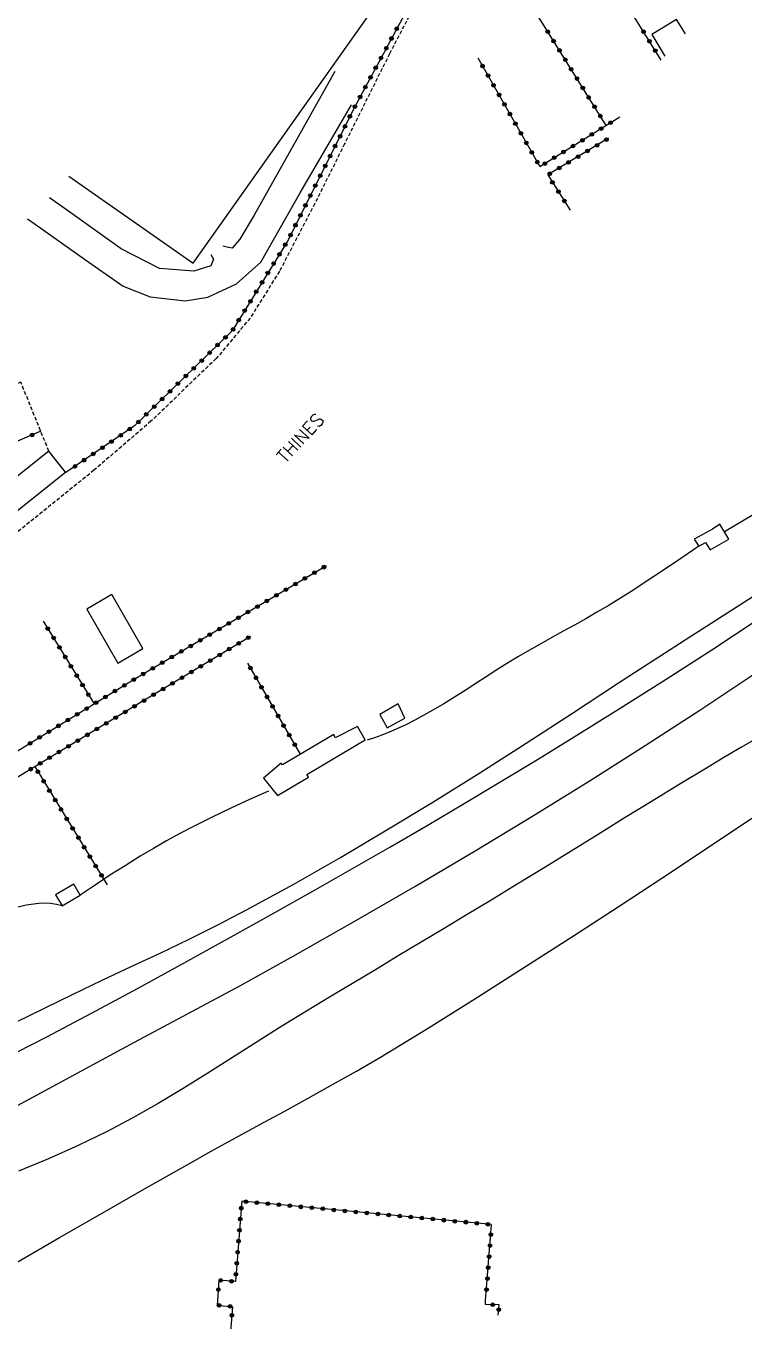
# Model space of a CAD drawing. Header units: millimetres. Extents: x 146998 to 148001, y 143000 to 144001.
# Drawn here: x 147499.4 to 147597, y 143668.2 to 143844 of the extents above; entities that cross this region are included whole.
import ezdxf
from ezdxf.enums import TextEntityAlignment as Align

# ---------------------------------------------------------------- set-up
doc = ezdxf.new("R2010")
doc.units = ezdxf.units.MM
doc.linetypes.add('DASHED', pattern=[0.75, 0.5, -0.25])
doc.layers.get('0').update_dxf_attribs({"linetype": 'CONTINUOUS'})
for name, color, linetype in [('W0017', 7, 'CONTINUOUS'), ('W0070', 7, 'DASHED'), ('W0071', 7, 'CONTINUOUS'), ('W0104', 1, 'CONTINUOUS'), ('W0112', 1, 'DASHED'), ('W0211', 2, 'CONTINUOUS'), ('W0214', 2, 'CONTINUOUS'), ('W0323', 7, 'CONTINUOUS'), ('W0986', 4, 'CONTINUOUS')]:
    doc.layers.add(name, color=color, linetype=linetype)
doc.styles.get("Standard").update_dxf_attribs({"font": 'romans.shx', "width": 0.85})

# ---------------------------------------------------------------- blocks, each defined once
blk = doc.blocks.new('t323o')
at = {"color": 0, "linetype": 'Continuous'}
for radius in [0.25, 0.15]:
    blk.add_circle((0, 0), radius, dxfattribs=at)

msp = doc.modelspace()

# ---------------------------------------------------------------- linework, layer by layer
at = {"layer": 'W0017'}
for points in [[(147541.39, 143837.81), (147530.45, 143818.31), (147528.49, 143815.06), (147527.44, 143813.83), (147526.96, 143813.89), (147526.21, 143814.08)], [(147499.64, 143817.81), (147500.68, 143817.07), (147507.52, 143812.24), (147512.64, 143808.65), (147516.33, 143807.21), (147521.08, 143806.69), (147524.16, 143807.16), (147528.06, 143808.96), (147531.36, 143811.93), (147536.71, 143821.33), (147543.65, 143833.27)], [(147524.57, 143812.94), (147524.94, 143812.33), (147524.57, 143811.44), (147522.27, 143810.68), (147517.6, 143811.08), (147512.38, 143813.74), (147505.09, 143818.95), (147502.66, 143820.65)]]:
    msp.add_lwpolyline(points, dxfattribs=at)
at = {"layer": 'W0070'}
msp.add_lwpolyline([(147552.86, 143847.95), (147548.82, 143840.19), (147542.72, 143827.96), (147538.67, 143819.86), (147533.88, 143810.68), (147529.89, 143804.33), (147525.29, 143798.83), (147516.43, 143790.34), (147508.69, 143783.68), (147498.72, 143775.64), (147490.89, 143769.93), (147485.58, 143765.81), (147482.6, 143763.59), (147479.78, 143762.15), (147478.6, 143761.85), (147477.64, 143761.9), (147476.96, 143762.21)], dxfattribs=at)
at = {"layer": 'W0071'}
for points in [[(147496.19, 143703.68), (147502.29, 143706.81), (147508.36, 143709.99), (147514.71, 143713.41), (147521.04, 143716.88), (147527.34, 143720.38), (147533.64, 143723.9), (147538.73, 143726.76), (147543.82, 143729.64), (147548.89, 143732.54), (147553.95, 143735.48), (147558.96, 143738.44), (147563.96, 143741.43), (147568.93, 143744.45), (147573.89, 143747.51), (147580.15, 143751.4), (147586.41, 143755.32), (147592.62, 143759.3), (147598.76, 143763.39)], [(147447.81, 143671), (147453.94, 143674.09), (147460.06, 143677.19), (147466.18, 143680.3), (147472.27, 143683.46), (147480.98, 143688.09), (147489.66, 143692.78), (147498.32, 143697.49), (147506.99, 143702.2), (147514.19, 143706.06), (147521.41, 143709.91), (147528.61, 143713.78), (147535.76, 143717.74), (147544.03, 143722.44), (147552.26, 143727.2), (147560.45, 143732.03), (147568.59, 143736.95), (147576.09, 143741.6), (147583.54, 143746.32), (147590.95, 143751.12), (147598.3, 143755.99)]]:
    msp.add_lwpolyline(points, dxfattribs=at)
at = {"layer": 'W0104'}
for points in [[(147505.27, 143823.61), (147522.16, 143811.78), (147546.24, 143845.76), (147550.72, 143851.78), (147528.89, 143867.31)], [(147589, 143842.92), (147587.82, 143844.87), (147584.43, 143842.8), (147586.2, 143839.89)]]:
    msp.add_lwpolyline(points, dxfattribs=at)
for points in [[(147502.56, 143786.27), (147493.99, 143779.47), (147496.27, 143776.6), (147504.83, 143783.4)], [(147593.68, 143776.35), (147592.69, 143775.68), (147590.2, 143774.31), (147590.84, 143773.39), (147591.72, 143773.87), (147592.39, 143772.9), (147594.89, 143774.32)], [(147515.33, 143759.49), (147511.12, 143766.82), (147507.7, 143764.85), (147511.91, 143757.52)], [(147550, 143751.98), (147547.49, 143750.55), (147548.51, 143748.71), (147550.92, 143750.04)], [(147545.54, 143747.11), (147544.48, 143748.91), (147541.45, 143747.38), (147541.25, 143747.83), (147534.3, 143743.73), (147534.13, 143743.94), (147531.72, 143741.89), (147533.6, 143739.55), (147537.82, 143742.05), (147537.58, 143742.39)], [(147505.95, 143727.52), (147503.47, 143726.07), (147504.35, 143724.57), (147506.82, 143726.02)]]:
    msp.add_lwpolyline(points, close=True, dxfattribs=at)
at = {"layer": 'W0112'}
msp.add_lwpolyline([(147502.56, 143786.27), (147498.76, 143795.63), (147487.52, 143790.96)], dxfattribs=at)
at = {"layer": 'W0211'}
for points in [[(147498.06, 143708.77), (147501.96, 143710.71), (147505.88, 143712.61), (147509.82, 143714.47), (147513.76, 143716.32), (147517.7, 143718.17), (147521.63, 143720.06), (147525.53, 143722), (147529.4, 143724.01), (147535.82, 143727.51), (147542.17, 143731.15), (147548.46, 143734.88), (147554.72, 143738.66), (147561.08, 143742.61), (147567.4, 143746.65), (147573.67, 143750.73), (147579.93, 143754.85), (147589.6, 143761.09), (147599.32, 143767.28)], [(147599.05, 143747.49), (147596.64, 143746.1), (147594.24, 143744.7), (147591.86, 143743.27), (147588.17, 143741.04), (147584.5, 143738.79), (147580.83, 143736.54), (147577.16, 143734.27), (147573.5, 143732.01), (147569.83, 143729.75), (147566.16, 143727.5), (147562.48, 143725.26), (147559.37, 143723.38), (147556.26, 143721.5), (147553.14, 143719.63), (147550.02, 143717.77), (147546.9, 143715.9), (147543.78, 143714.04), (147540.67, 143712.17), (147537.55, 143710.3), (147534.18, 143708.23), (147530.84, 143706.13), (147527.51, 143704.01), (147524.17, 143701.89), (147520.81, 143699.8), (147517.42, 143697.76), (147513.98, 143695.81), (147510.48, 143693.95), (147506.53, 143692.04), (147502.52, 143690.26), (147498.46, 143688.58)]]:
    msp.add_lwpolyline(points, dxfattribs=at)
at = {"layer": 'W0214'}
for points in [[(147599.43, 143778.35), (147594.3, 143775.31)], [(147590.84, 143773.39), (147587.8, 143771.3), (147584.74, 143769.25), (147581.64, 143767.25), (147578.51, 143765.3), (147577, 143764.41), (147575.48, 143763.53), (147573.96, 143762.68), (147572.42, 143761.84), (147570.89, 143760.99), (147569.36, 143760.15), (147567.83, 143759.28), (147566.32, 143758.4), (147564.86, 143757.51), (147563.41, 143756.6), (147561.97, 143755.67), (147560.53, 143754.74), (147559.1, 143753.81), (147557.65, 143752.89), (147556.19, 143751.99), (147554.71, 143751.12), (147553.5, 143750.43), (147552.27, 143749.76), (147551.02, 143749.12), (147549.75, 143748.53), (147548.78, 143748.12), (147547.79, 143747.73), (147546.79, 143747.38), (147545.79, 143747.06)], [(147532.41, 143740.15), (147529.83, 143739.02), (147527.27, 143737.85), (147524.73, 143736.62), (147522.21, 143735.36), (147520.37, 143734.39), (147518.56, 143733.39), (147516.76, 143732.36), (147514.98, 143731.3), (147512.91, 143730.02), (147510.86, 143728.72), (147508.83, 143727.38), (147506.82, 143726.02)], [(147498.27, 143676.23), (147504.02, 143679.56), (147509.78, 143682.87), (147515.55, 143686.16), (147521.33, 143689.43), (147524.61, 143691.27), (147527.9, 143693.08), (147531.2, 143694.88), (147534.5, 143696.68), (147537.79, 143698.48), (147541.08, 143700.31), (147544.34, 143702.16), (147547.59, 143704.05), (147554.22, 143708.06), (147560.78, 143712.16), (147567.31, 143716.33), (147573.82, 143720.52), (147579.9, 143724.45), (147585.96, 143728.42), (147592, 143732.43), (147598.01, 143736.48)], [(147504.35, 143724.57), (147503.58, 143724.76), (147502.79, 143724.87), (147502, 143724.92), (147501.21, 143724.9), (147499.5, 143724.66), (147497.82, 143724.25)]]:
    msp.add_lwpolyline(points, dxfattribs=at)
at = {"layer": 'W0323'}
for points in [[(147667.74, 143955.01), (147656.4, 143948.36), (147645.47, 143935.14), (147625.21, 143944.65), (147625.84, 143950.03), (147611.02, 143951.56), (147611.96, 143934.03), (147611.1, 143918.63), (147605.87, 143901.9), (147597.87, 143890.32), (147582.23, 143878.14), (147571.32, 143870.45), (147553.98, 143851.34), (147544.24, 143833.27), (147534.91, 143814.67), (147527.45, 143802.58), (147514.2, 143789.71), (147504.88, 143783.36)], [(147585.7, 143839.35), (147574.33, 143857.76)], [(147578.25, 143830.46), (147566.14, 143849.9)], [(147560.83, 143839.64), (147569.25, 143824.88), (147580.12, 143831.62)], [(147578.58, 143828.73), (147570.31, 143823.75), (147573.38, 143818.96)], [(147501.46, 143788.98), (147487.87, 143783.2)], [(147540.26, 143770.73), (147513.9, 143755.16), (147486.79, 143738.52), (147453.73, 143718.52), (147428.81, 143703.06), (147401.62, 143686.84), (147376.8, 143672.66), (147376.82, 143672.4)], [(147501.8, 143763.21), (147508.7, 143751.97)], [(147529.93, 143761.14), (147514.44, 143751.8), (147488.37, 143736.04), (147462.46, 143720.46), (147419.24, 143694.21)], [(147529.54, 143757.51), (147536.7, 143745.14)], [(147500.64, 143743.46), (147510.49, 143727.42)], [(147562.69, 143681.32), (147528.75, 143684.48), (147527.89, 143673.59), (147525.66, 143673.77), (147525.48, 143671)], [(147561.88, 143671), (147562.69, 143681.32)], [(147525.48, 143671), (147525.44, 143670.37), (147527.51, 143670.18), (147527.05, 143664.53)], [(147563.59, 143669.01), (147563.72, 143670.41), (147561.84, 143670.49), (147561.88, 143671)]]:
    msp.add_lwpolyline(points, dxfattribs=at)

# ---------------------------------------------------------------- block references
for p, rotation in [((147549.81, 143843.59), 241.6771261809578), ((147570.32, 143843.19), 121.9194487537031), ((147583.33, 143843.18), 121.676290012258), ((147548.39, 143840.95), 241.6771261809578), ((147549.1, 143842.27), 241.6771261809578), ((147571.11, 143841.92), 121.9194487537031), ((147584.12, 143841.9), 121.676290012258), ((147547.67, 143839.63), 241.6771261809578), ((147571.91, 143840.65), 121.9194487537031), ((147572.7, 143839.38), 121.9194487537031), ((147584.91, 143840.62), 121.676290012258), ((147546.96, 143838.31), 241.6771261809578), ((147561.47, 143838.53), 299.7026468994245), ((147573.49, 143838.1), 121.9194487537031), ((147545.54, 143835.67), 241.6771261809578), ((147546.25, 143836.99), 241.6771261809578), ((147562.21, 143837.23), 299.7026468994245), ((147562.95, 143835.93), 299.7026468994245), ((147574.29, 143836.83), 121.9194487537031), ((147544.83, 143834.35), 241.6771261809578), ((147563.7, 143834.62), 299.7026468994245), ((147575.08, 143835.56), 121.9194487537031), ((147575.87, 143834.28), 121.9194487537031), ((147544.12, 143833.03), 243.3524663972242), ((147564.44, 143833.32), 299.7026468994245), ((147576.67, 143833.01), 121.9194487537031), ((147543.45, 143831.69), 243.3524663972242), ((147565.18, 143832.02), 299.7026468994245), ((147565.92, 143830.71), 299.7026468994245), ((147577.46, 143831.74), 121.9194487537031), ((147578.84, 143830.83), 31.80335483506487), ((147542.11, 143829.01), 243.3524663972242), ((147542.78, 143830.35), 243.3524663972242), ((147566.67, 143829.41), 299.7026468994245), ((147576.29, 143829.25), 31.80335483506487), ((147577.57, 143830.04), 31.80335483506487), ((147541.43, 143827.67), 243.3524663972242), ((147567.41, 143828.11), 299.7026468994245), ((147572.47, 143826.88), 31.80335483506487), ((147573.74, 143827.67), 31.80335483506487), ((147575.02, 143828.46), 31.80335483506487), ((147575.72, 143827.01), 211.0534250080429), ((147577.01, 143827.78), 211.0534250080429), ((147578.29, 143828.55), 211.0534250080429), ((147540.76, 143826.32), 243.3524663972242), ((147568.15, 143826.81), 299.7026468994245), ((147568.9, 143825.5), 299.7026468994245), ((147569.92, 143825.3), 31.80335483506487), ((147571.19, 143826.09), 31.80335483506487), ((147573.15, 143825.46), 211.0534250080429), ((147574.44, 143826.23), 211.0534250080429), ((147539.41, 143823.64), 243.3524663972242), ((147540.09, 143824.98), 243.3524663972242), ((147570.58, 143823.91), 211.0534250080429), ((147571.87, 143824.69), 211.0534250080429), ((147538.74, 143822.3), 243.3524663972242), ((147570.95, 143822.75), 302.6649679820738), ((147538.07, 143820.96), 243.3524663972242), ((147571.76, 143821.49), 302.6649679820738), ((147572.57, 143820.23), 302.6649679820738), ((147536.72, 143818.28), 243.3524663972242), ((147537.4, 143819.62), 243.3524663972242), ((147536.05, 143816.94), 243.3524663972242), ((147535.38, 143815.6), 243.3524663972242), ((147533.88, 143813), 238.296551135041), ((147534.67, 143814.28), 238.296551135041), ((147533.09, 143811.73), 238.296551135041), ((147532.3, 143810.45), 238.296551135041), ((147530.73, 143807.9), 238.296551135041), ((147531.52, 143809.17), 238.296551135041), ((147529.94, 143806.62), 238.296551135041), ((147528.36, 143804.07), 238.296551135041), ((147529.15, 143805.34), 238.296551135041), ((147527.58, 143802.79), 238.296551135041), ((147525.47, 143800.66), 224.1905993254757), ((147526.55, 143801.71), 224.1905993254757), ((147524.4, 143799.62), 224.1905993254757), ((147522.24, 143797.53), 224.1905993254757), ((147523.32, 143798.57), 224.1905993254757), ((147520.09, 143795.44), 224.1905993254757), ((147521.17, 143796.48), 224.1905993254757), ((147519.02, 143794.39), 224.1905993254757), ((147516.87, 143792.3), 224.1905993254757), ((147517.94, 143793.34), 224.1905993254757), ((147514.72, 143790.21), 224.1905993254757), ((147515.79, 143791.25), 224.1905993254757), ((147500.29, 143788.48), 203.0498579598857), ((147512.31, 143788.42), 214.2533189396036), ((147513.55, 143789.27), 214.2533189396036), ((147509.83, 143786.74), 214.2533189396036), ((147511.07, 143787.58), 214.2533189396036), ((147507.35, 143785.05), 214.2533189396036), ((147508.59, 143785.89), 214.2533189396036), ((147506.11, 143784.2), 214.2533189396036), ((147537.34, 143769.01), 210.5724536799592), ((147538.63, 143769.77), 210.5724536799592), ((147539.92, 143770.53), 210.5724536799592), ((147534.75, 143767.48), 210.5724536799592), ((147536.04, 143768.24), 210.5724536799592), ((147532.17, 143765.95), 210.5724536799592), ((147533.46, 143766.72), 210.5724536799592), ((147528.3, 143763.66), 210.5724536799592), ((147529.59, 143764.43), 210.5724536799592), ((147530.88, 143765.19), 210.5724536799592), ((147502.42, 143762.19), 301.5702197666855), ((147525.71, 143762.14), 210.5724536799592), ((147527, 143762.9), 210.5724536799592), ((147503.21, 143760.92), 301.5702197666855), ((147523.13, 143760.61), 210.5724536799592), ((147524.42, 143761.38), 210.5724536799592), ((147528.34, 143760.18), 211.104359767265), ((147529.63, 143760.96), 211.104359767265), ((147503.99, 143759.64), 301.5702197666855), ((147504.78, 143758.36), 301.5702197666855), ((147519.26, 143758.32), 210.5724536799592), ((147520.55, 143759.09), 210.5724536799592), ((147521.84, 143759.85), 210.5724536799592), ((147525.77, 143758.63), 211.104359767265), ((147527.06, 143759.41), 211.104359767265), ((147505.56, 143757.08), 301.5702197666855), ((147516.67, 143756.8), 210.5724536799592), ((147517.96, 143757.56), 210.5724536799592), ((147523.2, 143757.08), 211.104359767265), ((147524.49, 143757.86), 211.104359767265), ((147529.93, 143756.83), 300.0742466808389), ((147506.35, 143755.8), 301.5702197666855), ((147514.09, 143755.27), 210.5724536799592), ((147515.38, 143756.04), 210.5724536799592), ((147520.64, 143755.53), 211.104359767265), ((147521.92, 143756.31), 211.104359767265), ((147530.69, 143755.53), 300.0742466808389), ((147507.13, 143754.53), 301.5702197666855), ((147507.92, 143753.25), 301.5702197666855), ((147511.53, 143753.71), 211.5380017899584), ((147512.81, 143754.49), 211.5380017899584), ((147516.78, 143753.21), 211.104359767265), ((147518.07, 143753.98), 211.104359767265), ((147519.35, 143754.76), 211.104359767265), ((147531.44, 143754.23), 300.0742466808389), ((147507.7, 143751.35), 211.5380017899584), ((147508.97, 143752.14), 211.5380017899584), ((147510.25, 143752.92), 211.5380017899584), ((147514.21, 143751.66), 211.1521184702295), ((147515.5, 143752.43), 211.104359767265), ((147532.19, 143752.93), 300.0742466808389), ((147532.94, 143751.63), 300.0742466808389), ((147505.14, 143749.78), 211.5380017899584), ((147506.42, 143750.57), 211.5380017899584), ((147511.65, 143750.11), 211.1521184702295), ((147512.93, 143750.88), 211.1521184702295), ((147533.69, 143750.34), 300.0742466808389), ((147502.58, 143748.21), 211.5380017899584), ((147503.86, 143749), 211.5380017899584), ((147507.8, 143747.78), 211.1521184702295), ((147509.08, 143748.56), 211.1521184702295), ((147510.36, 143749.33), 211.1521184702295), ((147534.44, 143749.04), 300.0742466808389), ((147535.2, 143747.74), 300.0742466808389), ((147500.02, 143746.64), 211.5380017899584), ((147501.3, 143747.43), 211.5380017899584), ((147505.23, 143746.23), 211.1521184702295), ((147506.51, 143747), 211.1521184702295), ((147535.95, 143746.44), 300.0742466808389), ((147502.66, 143744.68), 211.1521184702295), ((147503.94, 143745.45), 211.1521184702295), ((147500.09, 143743.12), 211.1521184702295), ((147501.07, 143742.76), 301.5480620526884), ((147501.38, 143743.9), 211.1521184702295), ((147501.86, 143741.48), 301.5480620526884), ((147502.64, 143740.2), 301.5480620526884), ((147503.43, 143738.93), 301.5480620526884), ((147504.21, 143737.65), 301.5480620526884), ((147505, 143736.37), 301.5480620526884), ((147505.78, 143735.09), 301.5480620526884), ((147506.57, 143733.81), 301.5480620526884), ((147507.35, 143732.53), 301.5480620526884), ((147508.14, 143731.26), 301.5480620526884), ((147508.92, 143729.98), 301.5480620526884), ((147509.71, 143728.7), 301.5480620526884), ((147528.68, 143683.55), 265.4597384779436), ((147529.32, 143684.43), 174.6708980987887), ((147530.81, 143684.29), 174.6708980987887), ((147532.3, 143684.15), 174.6708980987887), ((147533.8, 143684.01), 174.6708980987887), ((147535.29, 143683.87), 174.6708980987887), ((147536.78, 143683.73), 174.6708980987887), ((147538.28, 143683.6), 174.6708980987887), ((147539.77, 143683.46), 174.6708980987887), ((147541.26, 143683.32), 174.6708980987887), ((147542.76, 143683.18), 174.6708980987887), ((147544.25, 143683.04), 174.6708980987887), ((147545.74, 143682.9), 174.6708980987887), ((147528.56, 143682.06), 265.4597384779436), ((147547.24, 143682.76), 174.6708980987887), ((147548.73, 143682.62), 174.6708980987887), ((147550.22, 143682.48), 174.6708980987887), ((147551.72, 143682.34), 174.6708980987887), ((147553.21, 143682.2), 174.6708980987887), ((147554.71, 143682.06), 174.6708980987887), ((147556.2, 143681.92), 174.6708980987887), ((147557.69, 143681.78), 174.6708980987887), ((147559.19, 143681.65), 174.6708980987887), ((147560.68, 143681.51), 174.6708980987887), ((147562.17, 143681.37), 174.6708980987887), ((147528.44, 143680.56), 265.4597384779436), ((147562.59, 143679.97), 85.50941034484445), ((147528.2, 143677.57), 265.4597384779436), ((147528.32, 143679.07), 265.4597384779436), ((147562.47, 143678.48), 85.50941034484445), ((147528.08, 143676.08), 265.4597384779436), ((147562.35, 143676.98), 85.50941034484445), ((147527.96, 143674.58), 265.4597384779436), ((147562.23, 143675.49), 85.50941034484445), ((147525.58, 143672.5), 266.2240222479469), ((147525.89, 143673.75), 175.4792800484131), ((147527.38, 143673.63), 175.4792800484131), ((147562, 143672.5), 85.50941034484445), ((147562.12, 143673.99), 85.50941034484445), ((147525.69, 143670.35), 354.6390501880727), ((147527.18, 143670.21), 354.6390501880727), ((147527.42, 143669.02), 265.2850928373397), ((147562.83, 143670.45), 177.343381268545), ((147563.66, 143669.79), 84.89453701664522)]:
    msp.add_blockref('t323o', p, dxfattribs=dict(at, rotation=rotation))

# ---------------------------------------------------------------- texts
at = {"layer": 'W0986'}
msp.add_text('THINES  ', height=1.75, rotation=47.2437, dxfattribs=at).set_placement((147537.54, 143788.94), align=Align.MIDDLE_CENTER)

doc.saveas('drawing.dxf')
